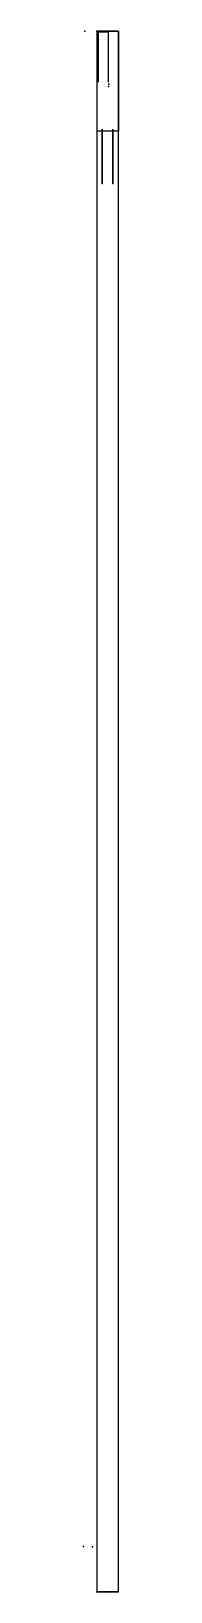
# Model space of a CAD drawing. Header units: centimetres. Extents: x -3 to 5, y 0 to 366.
import ezdxf

# ---------------------------------------------------------------- set-up
doc = ezdxf.new("R2010")
doc.units = ezdxf.units.CM
doc.header["$MEASUREMENT"] = 0
for name, color, linetype in [('L-Bracket v2_Sketch1', 7, 'Continuous'), ('L-Bracket v2_Sketch2', 7, 'Continuous'), ('Steel Post v3_Sketch1', 7, 'Continuous'), ('Steel Post v3_Sketch2', 7, 'Continuous'), ('Steel Post v3_Sketch3', 7, 'Continuous'), ('Steel Post v3_Sketch4', 7, 'Continuous'), ('Steel Post v3_Sketch5', 7, 'Continuous')]:
    doc.layers.add(name, color=color, linetype=linetype)

# ---------------------------------------------------------------- blocks, each defined once
blk = doc.blocks.new('L-Bracketv2')
at = {"layer": 'L-Bracket v2_Sketch1'}
for p, q in [((0, 0), (12.7, 0)), ((12.7, 0, 12.7), (0, 0, 12.7)), ((0, 0, 12.7), (0, 0)), ((12.7, 0), (12.7, 0, 12.7))]:
    blk.add_line(p, q, dxfattribs=at)
blk.add_point((0, 0), dxfattribs=at)
at = {"layer": 'L-Bracket v2_Sketch2'}
for p, q in [((0, 2.5, 12.7), (12.7, 2.5, 12.7)), ((12.7, 2.5), (0, 2.5)), ((0, 2.5), (0, 2.5, 12.7)), ((0, 2.5), (12.2, 2.5)), ((12.2, 2.5, 12.2), (0, 2.5, 12.2)), ((0, 2.5, 12.2), (0, 2.5)), ((12.2, 2.5), (12.2, 2.5, 12.2)), ((12.7, 2.5, 12.7), (12.7, 2.5))]:
    blk.add_line(p, q, dxfattribs=at)
blk.add_point((0, 2.5), dxfattribs=at)

msp = doc.modelspace()

# ---------------------------------------------------------------- linework, layer by layer
at = {"layer": 'Steel Post v3_Sketch1'}
for p, q in [((0, 0), (5.08, 0)), ((5.08, 0, 5.08), (0, 0, 5.08)), ((0, 0, 5.08), (0, 0)), ((5.08, 0), (5.08, 0, 5.08))]:
    msp.add_line(p, q, dxfattribs=at)
msp.add_point((0, 0), dxfattribs=at)
at = {"layer": 'Steel Post v3_Sketch2'}
for p, q in [((0, 365.76, 5.08), (5.08, 365.76, 5.08)), ((5.08, 365.76), (0, 365.76)), ((0, 365.76), (0, 365.76, 5.08)), ((5.08, 365.76, 2.54), (0, 365.76, 2.54)), ((4.99, 365.76, 4.99), (0.09, 365.76, 4.99)), ((0.09, 365.76, 4.99), (0.09, 365.76, 0.09)), ((0.09, 365.76, 0.09), (4.99, 365.76, 0.09)), ((4.99, 365.76, 4.99), (0.09, 365.76, 0.09)), ((0.09, 365.76, 4.99), (4.99, 365.76, 0.09)), ((4.99, 365.76, 0.09), (4.99, 365.76, 4.99)), ((5.08, 365.76, 5.08), (5.08, 365.76)), ((5.08, 365.76, 5.08), (5.08, 365.76, 2.54))]:
    msp.add_line(p, q, dxfattribs=at)
for p in [(-2.84, 365.76, -0.72), (0, 365.76), (2.54, 365.76, 2.54), (2.54, 365.76, 2.54)]:
    msp.add_point(p, dxfattribs=at)
at = {"layer": 'Steel Post v3_Sketch3'}
for p, q in [((5.08, 365.76, 5.08), (0, 365.76, 5.08)), ((0, 365.76, 5.08), (0, 0, 5.08)), ((5.08, 0, 5.08), (5.08, 365.76, 5.08)), ((5.08, 365.76, 5.08), (5.08, 342.31, 5.08)), ((5.08, 342.31, 5.08), (0, 342.3, 5.08)), ((0, 0, 5.08), (5.08, 0, 5.08))]:
    msp.add_line(p, q, dxfattribs=at)
msp.add_point((0, 0, 5.08), dxfattribs=at)
at = {"layer": 'Steel Post v3_Sketch4'}
msp.add_point((-3.1, 10.61, 21.57), dxfattribs=at)
at = {"layer": 'Steel Post v3_Sketch5'}
for p, q in [((2.75, 365.52, 10.22), (0.29, 365.52, 9.78)), ((0.29, 365.52, 9.78), (0.29, 353.82, 9.78)), ((2.75, 353.82, 10.22), (2.75, 365.52, 10.22)), ((2.67, 353.32, 10.71), (2.84, 353.32, 9.72))]:
    msp.add_line(p, q, dxfattribs=at)
for p in [(2.75, 352.82, 10.22), (2.84, 353.32, 9.72), (-0.98, 10.52, 9.56)]:
    msp.add_point(p, dxfattribs=at)

# ---------------------------------------------------------------- block references
at = {"extrusion": (2.77556e-17, 3.14195e-30, -1), "rotation": 90}
msp.add_blockref('L-Bracketv2', (-1.29, 330.1, -17.78), dxfattribs=at)

doc.saveas('drawing.dxf')
